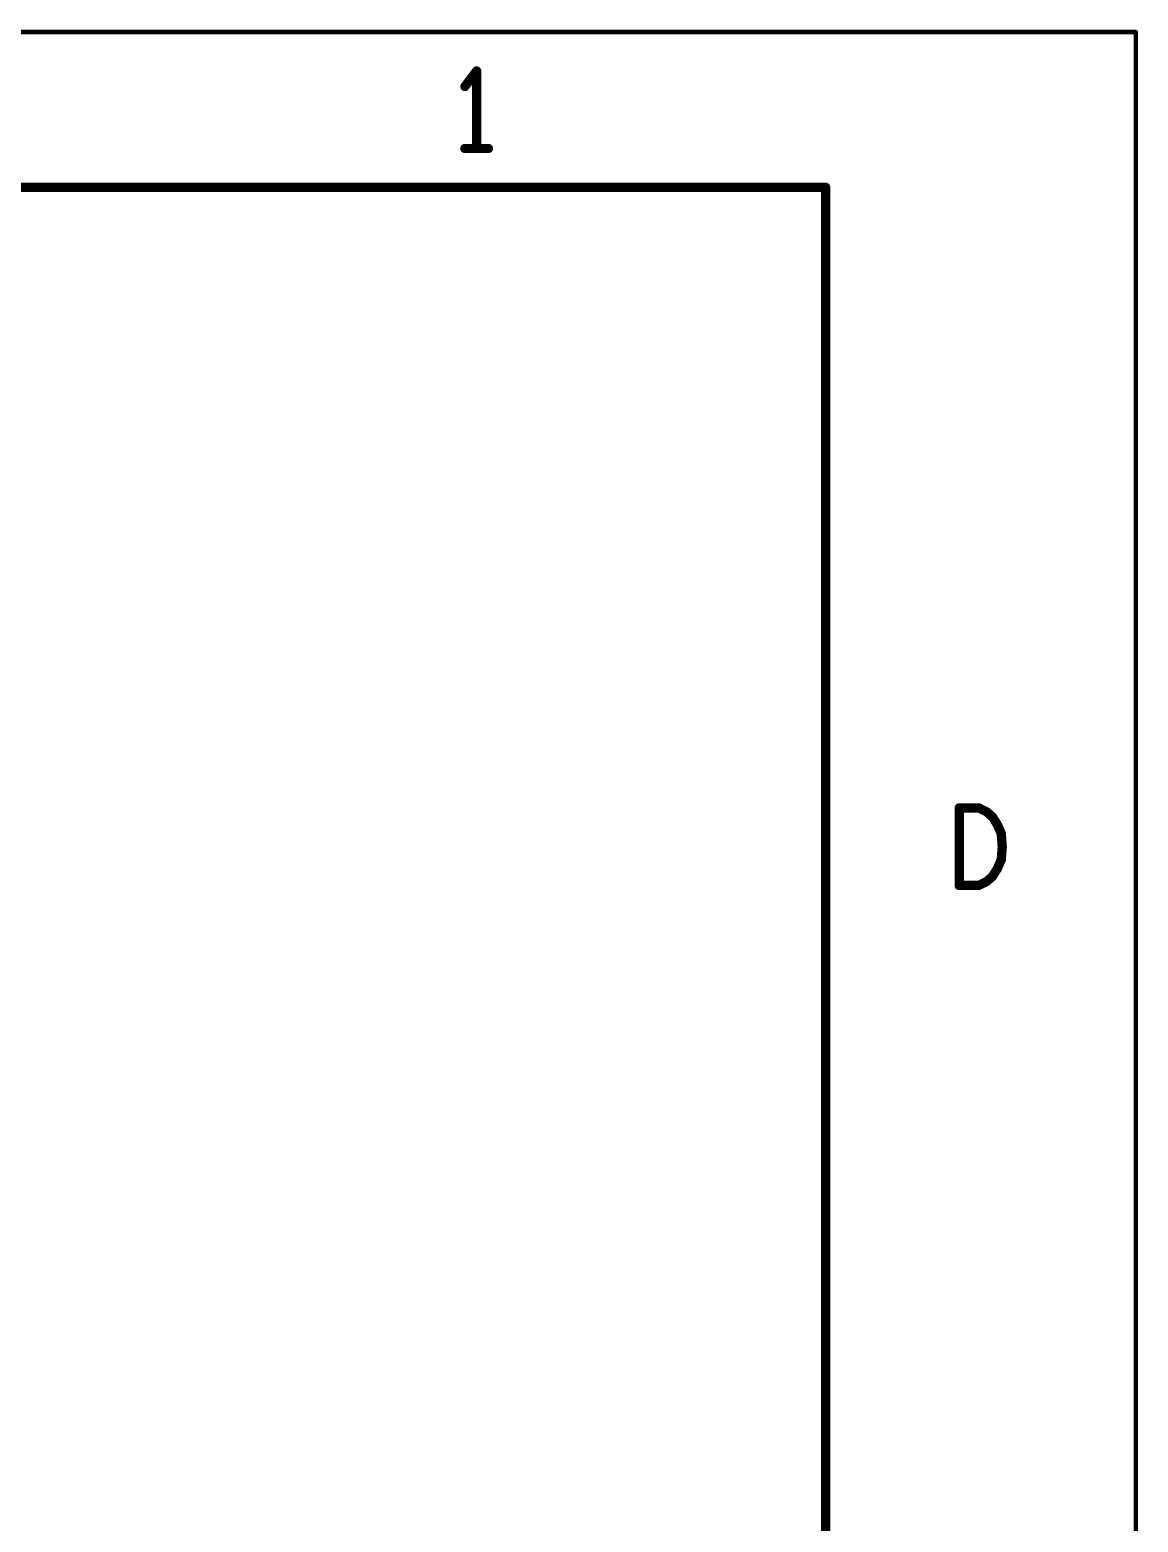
# Model space of a CAD drawing. Extents: x -14.2 to 19.9, y -5.2 to 16.9.
# Drawn here: x 16.285 to 19.858, y 12.051 to 16.86 of the extents above; entities that cross this region are included whole.
import ezdxf

# ---------------------------------------------------------------- set-up
doc = ezdxf.new("R2010")
doc.units = 0
doc.layers.get('0').update_dxf_attribs({"linetype": 'CONTINUOUS'})
doc.layers.add('FAB', color=2, linetype='CONTINUOUS')

# ---------------------------------------------------------------- blocks, each defined once
blk = doc.blocks.new('ROUND_138')
at = {"const_width": 0.015}
blk.add_lwpolyline([(-0.0075, 0, 1), (0.0075, 0, 1)], format="xyb", close=True, dxfattribs=at)
blk = doc.blocks.new('ROUND_105')
at = {"const_width": 0.0075}
blk.add_lwpolyline([(-0.00375, 0, 1), (0.00375, 0, 1)], format="xyb", close=True, dxfattribs=at)

msp = doc.modelspace()

# ---------------------------------------------------------------- linework, layer by layer
at = {"layer": 'FAB'}
for points, const_width in [([(-14.1499, 16.8528), (19.8501, 16.8528)], 0.015), ([(19.8501, 16.8528), (19.8501, -5.1472)], 0.015), ([(17.7251, 16.7278), (17.6873, 16.6778)], 0.03), ([(17.7251, 16.4778), (17.7251, 16.7278)], 0.03), ([(17.6873, 16.4778), (17.7629, 16.4778)], 0.03), ([(18.8501, 16.3528), (-13.1499, 16.3528)], 0.03), ([(18.8501, -4.6472), (18.8501, 16.3528)], 0.03), ([(19.2808, 14.1028), (19.2808, 14.3528)], 0.03), ([(19.2808, 14.3528), (19.3438, 14.3528)], 0.03), ([(19.3438, 14.3528), (19.369, 14.3402)], 0.03), ([(19.369, 14.3402), (19.3879, 14.3236)], 0.03), ([(19.3879, 14.3236), (19.4037, 14.2986)], 0.03), ([(19.4037, 14.2986), (19.4163, 14.2694)], 0.03), ([(19.4163, 14.2694), (19.4194, 14.2277)], 0.03), ([(19.4194, 14.2277), (19.4163, 14.1861)], 0.03), ([(19.4163, 14.1861), (19.4037, 14.1569)], 0.03), ([(19.3879, 14.1319), (19.369, 14.1152)], 0.03), ([(19.4037, 14.1569), (19.3879, 14.1319)], 0.03), ([(19.3438, 14.1028), (19.2808, 14.1028)], 0.03), ([(19.369, 14.1152), (19.3438, 14.1028)], 0.03)]:
    msp.add_lwpolyline(points, dxfattribs=dict(at, const_width=const_width))

# ---------------------------------------------------------------- block references
for name, p in [('ROUND_105', (19.8501, 16.8528)), ('ROUND_105', (19.8501, 16.8528)), ('ROUND_138', (17.7251, 16.7278)), ('ROUND_138', (17.7251, 16.7278)), ('ROUND_138', (17.6873, 16.6778)), ('ROUND_138', (17.6873, 16.4778)), ('ROUND_138', (17.7251, 16.4778)), ('ROUND_138', (17.7629, 16.4778)), ('ROUND_138', (18.8501, 16.3528)), ('ROUND_138', (18.8501, 16.3528)), ('ROUND_138', (19.2808, 14.3528)), ('ROUND_138', (19.2808, 14.3528)), ('ROUND_138', (19.3438, 14.3528)), ('ROUND_138', (19.3438, 14.3528)), ('ROUND_138', (19.369, 14.3402)), ('ROUND_138', (19.369, 14.3402)), ('ROUND_138', (19.3879, 14.3236)), ('ROUND_138', (19.3879, 14.3236)), ('ROUND_138', (19.4037, 14.2986)), ('ROUND_138', (19.4037, 14.2986)), ('ROUND_138', (19.4163, 14.2694)), ('ROUND_138', (19.4163, 14.2694)), ('ROUND_138', (19.4194, 14.2277)), ('ROUND_138', (19.4194, 14.2277)), ('ROUND_138', (19.4163, 14.1861)), ('ROUND_138', (19.4163, 14.1861)), ('ROUND_138', (19.3879, 14.1319)), ('ROUND_138', (19.3879, 14.1319)), ('ROUND_138', (19.4037, 14.1569)), ('ROUND_138', (19.4037, 14.1569)), ('ROUND_138', (19.2808, 14.1028)), ('ROUND_138', (19.2808, 14.1028)), ('ROUND_138', (19.3438, 14.1028)), ('ROUND_138', (19.3438, 14.1028)), ('ROUND_138', (19.369, 14.1152)), ('ROUND_138', (19.369, 14.1152))]:
    msp.add_blockref(name, p, dxfattribs=at)

doc.saveas('drawing.dxf')
